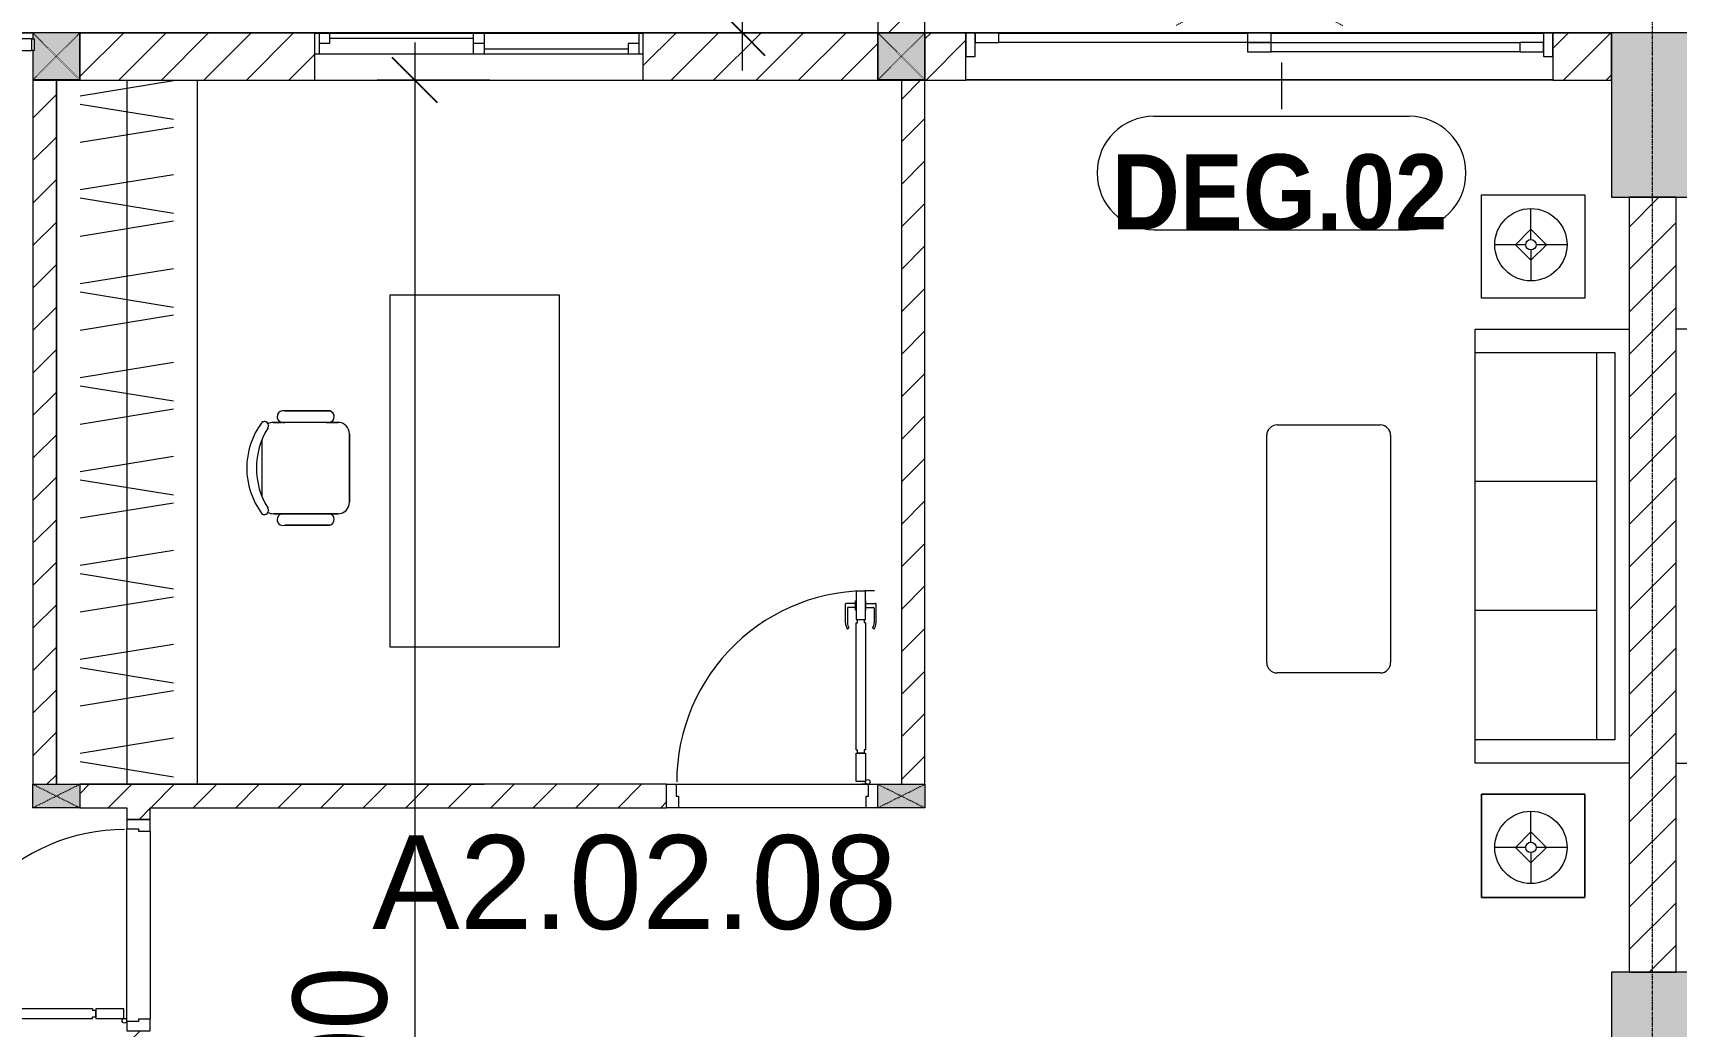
# Model space of a CAD drawing. Header units: millimetres. Extents: x 962 to 239635, y -15958 to 82755.
# Drawn here: x 124003 to 131004, y 40307 to 44537 of the extents above; entities that cross this region are included whole.
import ezdxf

# ---------------------------------------------------------------- set-up
doc = ezdxf.new("R2010")
doc.units = ezdxf.units.MM
doc.linetypes.add('Dash', pattern=[6, 3, -3])
doc.linetypes.add('Grid Line', pattern=[22.225, 12.7, -3.175, 3.175, -3.175])
for name, color, linetype, lineweight in [('0-1', 7, 'Continuous', 5), ('A-ANNO-DIMS', 211, 'Continuous', 9), ('A-ANNO-DIMS-160', 211, 'Continuous', 9), ('A-AREA-IDEN', 2, 'Continuous', 9), ('A-DETL-GENF-1', 9, 'Continuous', 9), ('A-DOOR', 31, 'Continuous', 9), ('A-DOOR-1', 254, 'Continuous', 9), ('A-DOOR-2', 9, 'Continuous', 9), ('A-DOOR-FRAM', 31, 'Continuous', 9), ('A-DOOR-HDLN', 31, 'Dash', 9), ('A-DOOR-IDEN', 31, 'Continuous', 9), ('A-FLOR-1', 250, 'Continuous', 9), ('A-FLOR-2', 9, 'Continuous', 9), ('A-FLOR-HRAL-1', 254, 'Continuous', 9), ('A-FLOR-HRAL-2', 9, 'Continuous', 9), ('A-GLAZ', 151, 'Continuous', 9), ('A-WALL', 113, 'Continuous', 9), ('A-WALL-1', 253, 'Continuous', 18), ('A-WALL-2', 9, 'Continuous', 9), ('A-WALL-3', 113, 'Continuous', 18), ('A-WALL-PATT-1', 10, 'Continuous', 9), ('A-WALL-PATT-2', 111, 'Continuous', 9), ('I-FURN', 30, 'Continuous', 9), ('I-FURN-1', 254, 'Continuous', 9), ('S-COLS', 52, 'Continuous', 9), ('S-COLS-1', 52, 'Continuous', 5), ('S-COLS-2', 7, 'Continuous', 18), ('S-COLS-3', 254, 'Continuous', 9), ('S-COLS-4', 253, 'Continuous', 18), ('S-COLS-5', 52, 'Dash', 9), ('S-COLS-6', 52, 'Continuous', 18), ('S-COLS-HDLN', 52, 'Dash', 9), ('S-COLS-HDLN-1', 9, 'Dash', 9), ('S-GRID-1', 1, 'Grid Line', 9)]:
    doc.layers.add(name, color=color, linetype=linetype, lineweight=lineweight)
doc.styles.add('Arial_11', font='arial_0.ttf', dxfattribs={"height": 400})
doc.styles.add('Arial_B_6', font='arialbd_0.ttf', dxfattribs={"width": 0.9, "height": 320})
doc.styles.add('UTM Avo', font='UTM Avo.ttf', dxfattribs={"width": 0.9, "height": 400})
doc.dimstyles.new('1_Dim_chi_tiet_2_5', dxfattribs={"dimscale": 304.8, "dimtxt": 399.720379, "dimasz": 0.629921, "dimexe": 0.524934, "dimexo": 0.0625, "dimgap": 0.052493, "dimtad": 1, "dimdec": 0, "dimrnd": 5, "dimzin": 0, "dimdsep": 46, "dimtxsty": 'UTM Avo', "dimblk1": 'OBLIQUE', "dimblk2": 'OBLIQUE', "dimsah": 1, "dimcen": 0.09, "dimdle": 0.524934, "dimazin": 0, "dimtfac": 1, "dimtdec": 4, "dimtix": 1, "dimtmove": 0, "dimatfit": 3, "dimfxl": 1.049869, "dimfxlon": 1, "dimtvp": 1, "dimtolj": 1, "dimtzin": 0, "dimarcsym": 2})
doc.dimstyles.new('1_Dim_chi_tiet_2_5_1', dxfattribs={"dimscale": 304.8, "dimtxt": 399.720379, "dimasz": 0.629921, "dimexe": 0.524934, "dimexo": 0.0625, "dimgap": 0.052493, "dimtad": 1, "dimdec": 0, "dimrnd": 5, "dimzin": 0, "dimdsep": 46, "dimtxsty": 'UTM Avo', "dimblk1": 'OBLIQUE', "dimblk2": 'OBLIQUE', "dimsah": 1, "dimcen": 0.09, "dimdle": 0.524934, "dimazin": 0, "dimtfac": 1, "dimtdec": 4, "dimtix": 1, "dimtmove": 0, "dimatfit": 3, "dimfxl": 1.049869, "dimfxlon": 1, "dimtvp": 1, "dimtolj": 1, "dimtzin": 0, "dimarcsym": 2})
pattern_1 = [(45, (0, 0), (-90.50967, 90.50967), [])]
pattern_2 = [(45, (61750.9, 0), (-90.50967, 90.50967), [])]

# ---------------------------------------------------------------- blocks, each defined once
blk = doc.blocks.new('NCV_TKTC_KET CAU_rvt-1-TKCS_MB TẦNG 2')
at = {"layer": 'S-COLS-1'}
for points in [[(69327.6, 43836.9), (69327.6, 44536.9), (68977.6, 44536.9), (68977.6, 43836.9), (69010.9, 43836.9)], [(69327.6, 39236.9), (69327.6, 40536.9), (68977.6, 40536.9), (68977.6, 39236.9)]]:
    blk.add_hatch(color=256, dxfattribs=at).paths.add_polyline_path(points)
at = {"layer": 'A-FLOR-1'}
for p, q in [((65852.6, 44536.9), (62452.6, 44536.9)), ((66227.6, 44536.9), (66052.6, 44536.9)), ((68977.6, 44536.9), (68727.6, 44536.9))]:
    blk.add_line(p, q, dxfattribs=at)
at = {"layer": 'S-COLS-2'}
for p, q in [((69327.6, 44536.9), (68977.6, 44536.9)), ((68977.6, 44536.9), (68977.6, 43836.9)), ((68977.6, 43836.9), (69327.6, 43836.9)), ((69327.6, 40536.9), (68977.6, 40536.9)), ((68977.6, 40536.9), (68977.6, 39236.9))]:
    blk.add_line(p, q, dxfattribs=at)
blk = doc.blocks.new('DOOR_CW_01 CANH MO-PANEL KINH - DIW_01-900x2200-CỬA GỖ VÂN LAMINATE-V12-TKCS_MB TẦNG 2')
at = {"layer": 'A-DETL-GENF-1'}
for p, q in [((-397, -182), (-397, -62)), ((-397, -62), (-357, -62)), ((-357, -62), (-357, -182)), ((-357, -182), (-397, -182)), ((-397, -196), (-391, -196)), ((-397, -738), (-397, -196)), ((-391, -196), (-391, -182)), ((-391, -182), (-363, -182)), ((-363, -182), (-363, -196)), ((-357, -196), (-363, -196)), ((-357, -196), (-357, -738)), ((-442, -737), (-442, -816.5)), ((-434, -799.5), (-434, -737)), ((-433.9, -711.2), (-427.3, -715.8)), ((-397, -738), (-391, -738)), ((-357, -752), (-397, -752)), ((-397, -752), (-397, -872)), ((-391, -752), (-391, -738)), ((-363, -752), (-391, -752)), ((-357, -738), (-363, -738)), ((-363, -738), (-363, -752)), ((-357, -872), (-357, -752)), ((-320.1, -711.2), (-326.7, -715.8)), ((-320, -799.5), (-320, -737)), ((-312, -737), (-312, -816.5)), ((-399, -820.5), (-438, -820.5)), ((-399, -803.5), (-430, -803.5)), ((-399, -792.2), (-399, -831.8)), ((-397, -792.2), (-399, -792.2)), ((-399, -831.8), (-397, -831.8)), ((-397, -792.2), (-397, -831.8)), ((-357, -792.2), (-357, -831.8)), ((-357, -792.2), (-355, -792.2)), ((-355, -831.8), (-357, -831.8)), ((-355, -792.2), (-355, -831.8)), ((-355, -803.5), (-324, -803.5)), ((-355, -820.5), (-316, -820.5)), ((-397, -872), (-357, -872))]:
    blk.add_line(p, q, dxfattribs=at)
blk.add_circle((-407, -60), 10, dxfattribs=at)
for centre, radius, start, end in [((-407, -60), 814, 268, 0), ((-397, -737), 45, 145, 180), ((-397, -737), 37, 145, 180), ((-357, -737), 37, 0, 35), ((-357, -737), 45, 360, 35), ((-438, -816.5), 4, 180, 270), ((-430, -799.5), 4, 180, 270), ((-324, -799.5), 4, 270, 0), ((-316, -816.5), 4, 270, 0)]:
    blk.add_arc(centre, radius, start, end, dxfattribs=at)
at = {"layer": 'A-DOOR-2'}
for p, q in [((-450, 50), (-400, 50)), ((-400, 50), (-400, 0)), ((400, 0), (400, 50)), ((400, 50), (450, 50)), ((450, 50), (450, -50)), ((-410, -50), (-450, -50)), ((-410, 0), (-410, -50)), ((-400, 0), (-410, 0)), ((-407, -50), (-382, -50)), ((410, 0), (400, 0)), ((410, -50), (410, 0)), ((450, -50), (410, -50))]:
    blk.add_line(p, q, dxfattribs=at)
blk = doc.blocks.new('TU DO LV A - TU DO LV A-V14-TKCS_MB TẦNG 2')
at = {"layer": 'I-FURN'}
for p, q in [((0.8, 0), (3000, 0)), ((4.3, -101), (68.9, -499)), ((169, -101), (104.4, -499)), ((202.5, -101), (267.1, -499)), ((404.3, -101), (468.9, -499)), ((569, -101), (504.4, -499)), ((602.5, -101), (667.1, -499)), ((804.3, -101), (868.9, -499)), ((969, -101), (904.4, -499)), ((1002.5, -101), (1067.1, -499)), ((1204.3, -101), (1268.9, -499)), ((1369, -101), (1304.4, -499)), ((1402.5, -101), (1467.1, -499)), ((1604.3, -101), (1668.9, -499)), ((1769, -101), (1704.4, -499)), ((1802.5, -101), (1867.1, -499)), ((2004.3, -101), (2068.9, -499)), ((2169, -101), (2104.4, -499)), ((2202.5, -101), (2267.1, -499)), ((2404.3, -101), (2468.9, -499)), ((2569, -101), (2504.4, -499)), ((2602.5, -101), (2667.1, -499)), ((2804.3, -101), (2868.9, -499)), ((2969, -101), (2904.4, -499)), ((0.8, -300), (3000, -300))]:
    blk.add_line(p, q, dxfattribs=at)
at = {"layer": 'I-FURN-1'}
blk.add_line((0.8, 0), (3000, 0), dxfattribs=at)
blk = doc.blocks.new('BAN LV A - BAN LV A_dwg_ban hoc2-348006-TKCS_MB TẦNG 2')
at = {"layer": 'I-FURN'}
for p, q in [((145.8, 437.4), (-145.8, 437.4)), ((-243, 354.4), (-243, 162)), ((-194.4, 388.8), (-194.4, 113.4)), ((194.4, 113.4), (194.4, 388.8)), ((194.4, 351.4), (194.4, 150.8)), ((243.7, 162), (243.7, 354.4)), ((-120.5, 64.8), (120.5, 64.8))]:
    blk.add_line(p, q, dxfattribs=at)
at = {"layer": 'I-FURN', "flags": 128}
blk.add_lwpolyline([(-737.8, 610.5), (-737.8, 1330.5), (-154.9, 1330.5), (762.2, 1330.5), (762.2, 610.5)], close=True, dxfattribs=at)
at = {"layer": 'I-FURN'}
for centre, radius, start, end in [((-145.8, 388.8), 48.6, 90, 180), ((145.8, 388.8), 48.6, 360, 90), ((-218.7, 347.3), 25.3, 343.7398, 163.7398), ((219.4, 347.3), 25.3, 16.2602, 170.70537), ((-218.7, 154.9), 25.3, 163.7398, 16.2602), ((219.4, 154.9), 25.3, 189.29463, 16.2602), ((-180.2, 75.4), 17.8, 57.97259, 216.69006), ((-145.8, 113.4), 48.6, 180, 207.58444), ((0, 359.3), 318.2, 237.57575, 302.42425), ((180.2, 75.4), 17.8, 323.30994, 122.02741), ((145.8, 113.4), 48.6, 332.41556, 0), ((0, 324), 324, 233.1301, 306.8699)]:
    blk.add_arc(centre, radius, start, end, dxfattribs=at)
blk = doc.blocks.new('BAN LV A - BAN LV A_dwg-348005-TKCS_MB TẦNG 2')
at = {"extrusion": (0, 0, -1), "zscale": -1, "rotation": 180}
blk.add_blockref('BAN LV A - BAN LV A_dwg_ban hoc2-348006-TKCS_MB TẦNG 2', (-729, 1383.7), dxfattribs=at)
blk = doc.blocks.new('BAN LV A - BAN LV A-401069-TKCS_MB TẦNG 2')
at = {"layer": 'I-FURN-1'}
for p, q in [((-8.8, -53.2), (1491.2, -53.2)), ((-8.8, -773.2), (-8.8, -53.2)), ((1491.2, -53.2), (1491.2, -773.2)), ((1491.2, -773.2), (-8.8, -773.2)), ((583.2, -946.3), (874.8, -946.3)), ((486, -1221.7), (486, -1029.3)), ((534.6, -1029.3), (534.6, -994.9)), ((923.4, -994.9), (923.4, -1032.3)), ((972.7, -1029.3), (972.7, -1221.7)), ((534.6, -1270.3), (534.6, -1235.9)), ((923.4, -1232.9), (923.4, -1270.3))]:
    blk.add_line(p, q, dxfattribs=at)
for centre, radius, start, end in [((583.2, -994.9), 48.6, 90, 180), ((874.8, -994.9), 48.6, 0, 90), ((510.3, -1036.4), 25.3, 16.2602, 163.7398), ((948.4, -1036.4), 25.3, 16.2602, 170.70537), ((510.3, -1228.8), 25.3, 163.7398, 343.7398), ((948.4, -1228.8), 25.3, 189.29463, 16.2602), ((548.9, -1308.3), 17.8, 119.40397, 216.69006), ((583.2, -1270.3), 48.6, 180, 207.58444), ((729, -1059.7), 324, 233.1301, 306.8699), ((874.8, -1270.3), 48.6, 332.41556, 0), ((909.2, -1308.3), 17.8, 323.30994, 60.59603)]:
    blk.add_arc(centre, radius, start, end, dxfattribs=at)
at = {"extrusion": (0, 0, -1), "zscale": -1, "rotation": 180}
blk.add_blockref('BAN LV A - BAN LV A_dwg-348005-TKCS_MB TẦNG 2', (0, 0), dxfattribs=at)
blk = doc.blocks.new('LOBBY_SOFA_1 - LOBBY_SOFA_1-V7-TKCS_MB TẦNG 2')
at = {"layer": 'I-FURN'}
for p, q in [((-2128.3, 1548.5), (-1160.3, 1548.5)), ((-2172.3, 1064.5), (-2172.3, 1504.5)), ((-1116.3, 1504.5), (-1116.3, 1064.5)), ((-1160.3, 1020.5), (-2128.3, 1020.5)), ((-2688.2, 633.5), (-3128.2, 633.5)), ((-3128.2, 633.5), (-3128.2, 193.5)), ((-2688.2, 193.5), (-2688.2, 633.5)), ((-2556, 660), (-708, 660)), ((-2556, 4.9), (-2556, 660)), ((-2457, 66), (-2457, 660)), ((-1907, 143), (-1907, 660)), ((-1357, 143), (-1357, 660)), ((-807, 660), (-807, 66)), ((-708, 660), (-708, 4.9)), ((-575.9, 633.5), (-135.9, 633.5)), ((-575.9, 193.5), (-575.9, 633.5)), ((-135.9, 633.5), (-135.9, 193.5)), ((-2915.4, 445), (-2915.4, 577)), ((-348.6, 445), (-348.6, 577)), ((-2937.4, 423), (-3069.4, 423)), ((-2981.4, 423), (-2915.4, 489)), ((-2915.4, 357), (-2981.4, 423)), ((-2915.4, 489), (-2849.4, 423)), ((-2849.4, 423), (-2915.4, 357)), ((-2893.4, 423), (-2761.4, 423)), ((-370.6, 423), (-502.6, 423)), ((-348.6, 489), (-414.6, 423)), ((-414.6, 423), (-348.6, 357)), ((-282.6, 423), (-348.6, 489)), ((-348.6, 357), (-282.6, 423)), ((-326.6, 423), (-194.6, 423)), ((-2915.4, 269), (-2915.4, 401)), ((-348.6, 269), (-348.6, 401)), ((-3128.2, 193.5), (-2688.2, 193.5)), ((-807, 143), (-2457, 143)), ((-135.9, 193.5), (-575.9, 193.5)), ((-807, 66), (-2457, 66))]:
    blk.add_line(p, q, dxfattribs=at)
for centre, radius in [((-2915.4, 423), 154), ((-348.6, 423), 154), ((-2915.4, 423), 22), ((-348.6, 423), 22)]:
    blk.add_circle(centre, radius, dxfattribs=at)
for centre, start, end in [((-2128.3, 1504.5), 90, 180), ((-1160.3, 1504.5), 0, 90), ((-2128.3, 1064.5), 180, 270), ((-1160.3, 1064.5), 270, 0)]:
    blk.add_arc(centre, 44, start, end, dxfattribs=at)
at = {"layer": 'I-FURN-1'}
for p, q in [((-2128.3, 1548.5), (-1160.3, 1548.5)), ((-2172.3, 1064.5), (-2172.3, 1504.5)), ((-1116.3, 1504.5), (-1116.3, 1064.5)), ((-1160.3, 1020.5), (-2128.3, 1020.5)), ((-3128.2, 633.5), (-2688.2, 633.5)), ((-3128.2, 193.5), (-3128.2, 633.5)), ((-2688.2, 633.5), (-2688.2, 193.5)), ((-2556, 660), (-708, 660)), ((-2556, 4.9), (-2556, 660)), ((-708, 660), (-708, 4.9)), ((-575.9, 633.5), (-135.9, 633.5)), ((-575.9, 193.5), (-575.9, 633.5)), ((-135.9, 633.5), (-135.9, 193.5)), ((-2688.2, 193.5), (-3128.2, 193.5)), ((-135.9, 193.5), (-575.9, 193.5))]:
    blk.add_line(p, q, dxfattribs=at)
for centre, start, end in [((-2128.3, 1504.5), 90, 180), ((-1160.3, 1504.5), 0, 90), ((-2128.3, 1064.5), 180, 270), ((-1160.3, 1064.5), 270, 0)]:
    blk.add_arc(centre, 44, start, end, dxfattribs=at)
blk = doc.blocks.new('Railing - 50 x 10mm-901205-TKCS_MB TẦNG 2')
at = {"layer": 'A-FLOR-HRAL-2'}
for p, q in [((25, 5), (-25, 5)), ((-25, 5), (-25, -5)), ((25, -5), (25, 5)), ((-25, -5), (25, -5))]:
    blk.add_line(p, q, dxfattribs=at)
blk = doc.blocks.new('Railing - Railing-883269-TKCS_MB TẦNG 2')
at = {"layer": 'A-FLOR-HRAL-2'}
for p, q in [((39339.1, 35251.3), (38224.1, 35251.3)), ((38224.1, 35201.3), (39339.1, 35201.3))]:
    blk.add_line(p, q, dxfattribs=at)
at = {"extrusion": (0, 0, -1), "zscale": -1, "rotation": 270}
for p in [(-38219.1, 35226.3), (-39344.1, 35226.3)]:
    blk.add_blockref('Railing - 50 x 10mm-901205-TKCS_MB TẦNG 2', p, dxfattribs=at)
blk = doc.blocks.new('G1_SOF - BO TRU - 100x200-746114-TKCS_MB TẦNG 2')
at = {"layer": 'S-COLS'}
blk.add_hatch(color=256, dxfattribs=at).paths.add_polyline_path([(50, -100), (50, 100), (-50, 100), (-50, -100)])
at = {"layer": 'S-COLS-4'}
for p, q in [((-50, 100), (50, 100)), ((-50, -100), (-50, 100)), ((50, 100), (50, -100)), ((50, -100), (-50, -100))]:
    blk.add_line(p, q, dxfattribs=at)
at = {"layer": 'S-COLS-HDLN-1'}
for p, q in [((50, -100), (-50, 100)), ((-50, -100), (50, 100))]:
    blk.add_line(p, q, dxfattribs=at)
blk = doc.blocks.new('DOOR_CW_01 CANH MO-PANEL KINH - DIG_01-900x2200-CỬA NHÔM KÍNH-901226-TKCS_MB TẦNG 2')
at = {"layer": 'A-DETL-GENF-1'}
for p, q in [((-397, 872), (-357, 872)), ((-397, 752), (-397, 872)), ((-357, 872), (-357, 752)), ((-442, 737), (-442, 816.5)), ((-399, 820.5), (-438, 820.5)), ((-434, 799.5), (-434, 737)), ((-399, 803.5), (-430, 803.5)), ((-399, 831.8), (-397, 831.8)), ((-399, 792.2), (-399, 831.8)), ((-397, 792.2), (-399, 792.2)), ((-397, 792.2), (-397, 831.8)), ((-357, 792.2), (-357, 831.8)), ((-355, 831.8), (-357, 831.8)), ((-357, 792.2), (-355, 792.2)), ((-355, 792.2), (-355, 831.8)), ((-355, 820.5), (-316, 820.5)), ((-355, 803.5), (-324, 803.5)), ((-320, 799.5), (-320, 737)), ((-312, 737), (-312, 816.5)), ((-433.9, 711.2), (-427.3, 715.8)), ((-357, 752), (-397, 752)), ((-397, 738), (-391, 738)), ((-397, 738), (-397, 196)), ((-363, 752), (-391, 752)), ((-391, 752), (-391, 738)), ((-363, 738), (-363, 752)), ((-357, 738), (-363, 738)), ((-357, 196), (-357, 738)), ((-320.1, 711.2), (-326.7, 715.8)), ((-397, 196), (-391, 196)), ((-357, 182), (-397, 182)), ((-397, 182), (-397, 62)), ((-391, 196), (-391, 182)), ((-391, 182), (-363, 182)), ((-357, 196), (-363, 196)), ((-363, 182), (-363, 196)), ((-357, 62), (-357, 182)), ((-397, 62), (-357, 62))]:
    blk.add_line(p, q, dxfattribs=at)
blk.add_circle((-407, 60), 10, dxfattribs=at)
for centre, radius, start, end in [((-407, 60), 814, 360, 92), ((-438, 816.5), 4, 90, 180), ((-430, 799.5), 4, 90, 180), ((-324, 799.5), 4, 360, 90), ((-316, 816.5), 4, 0, 90), ((-397, 737), 45, 180, 215), ((-397, 737), 37, 180, 215), ((-357, 737), 37, 325, 0), ((-357, 737), 45, 325, 0)]:
    blk.add_arc(centre, radius, start, end, dxfattribs=at)
at = {"layer": 'A-DOOR-2'}
for p, q in [((-410, 50), (-450, 50)), ((-450, 50), (-450, -50)), ((-410, 0), (-410, 50)), ((-400, 0), (-410, 0)), ((-407, 50), (-382, 50)), ((-400, -50), (-400, 0)), ((410, 0), (400, 0)), ((400, 0), (400, -50)), ((450, 50), (410, 50)), ((410, 50), (410, 0)), ((450, -50), (450, 50)), ((-450, -50), (-400, -50)), ((400, -50), (450, -50))]:
    blk.add_line(p, q, dxfattribs=at)
blk = doc.blocks.new('LOBBY_SOFA_1 - LOBBY_SOFA_1-V11-TKCS_MB TẦNG 2')
at = {"layer": 'I-FURN'}
for p, q in [((-2556, -4.9), (-2556, -660)), ((-2457, -66), (-2457, -660)), ((-807, -66), (-2457, -66)), ((-807, -660), (-807, -66)), ((-708, -660), (-708, -4.9)), ((-3128.2, -193.5), (-2688.2, -193.5)), ((-3128.2, -633.5), (-3128.2, -193.5)), ((-2688.2, -193.5), (-2688.2, -633.5)), ((-807, -143), (-2457, -143)), ((-1907, -143), (-1907, -660)), ((-1357, -143), (-1357, -660)), ((-575.9, -193.5), (-575.9, -633.5)), ((-135.9, -193.5), (-575.9, -193.5)), ((-135.9, -633.5), (-135.9, -193.5)), ((-2915.4, -269), (-2915.4, -401)), ((-348.6, -269), (-348.6, -401)), ((-2915.4, -357), (-2981.4, -423)), ((-2849.4, -423), (-2915.4, -357)), ((-414.6, -423), (-348.6, -357)), ((-348.6, -357), (-282.6, -423)), ((-2937.4, -423), (-3069.4, -423)), ((-2981.4, -423), (-2915.4, -489)), ((-2915.4, -489), (-2849.4, -423)), ((-2915.4, -445), (-2915.4, -577)), ((-2893.4, -423), (-2761.4, -423)), ((-370.6, -423), (-502.6, -423)), ((-348.6, -489), (-414.6, -423)), ((-282.6, -423), (-348.6, -489)), ((-348.6, -445), (-348.6, -577)), ((-326.6, -423), (-194.6, -423)), ((-2688.2, -633.5), (-3128.2, -633.5)), ((-2556, -660), (-708, -660)), ((-575.9, -633.5), (-135.9, -633.5)), ((-1160.3, -1020.5), (-2128.3, -1020.5)), ((-2172.3, -1064.5), (-2172.3, -1504.5)), ((-1116.3, -1504.5), (-1116.3, -1064.5)), ((-2128.3, -1548.5), (-1160.3, -1548.5))]:
    blk.add_line(p, q, dxfattribs=at)
for centre, radius in [((-2915.4, -423), 154), ((-348.6, -423), 154), ((-2915.4, -423), 22), ((-348.6, -423), 22)]:
    blk.add_circle(centre, radius, dxfattribs=at)
for centre, start, end in [((-2128.3, -1064.5), 90, 180), ((-1160.3, -1064.5), 0, 90), ((-2128.3, -1504.5), 180, 270), ((-1160.3, -1504.5), 270, 0)]:
    blk.add_arc(centre, 44, start, end, dxfattribs=at)
at = {"layer": 'I-FURN-1'}
for p, q in [((-2556, -4.9), (-2556, -660)), ((-708, -660), (-708, -4.9)), ((-2688.2, -193.5), (-3128.2, -193.5)), ((-3128.2, -193.5), (-3128.2, -633.5)), ((-2688.2, -633.5), (-2688.2, -193.5)), ((-135.9, -193.5), (-575.9, -193.5)), ((-575.9, -193.5), (-575.9, -633.5)), ((-135.9, -633.5), (-135.9, -193.5)), ((-3128.2, -633.5), (-2688.2, -633.5)), ((-2556, -660), (-708, -660)), ((-575.9, -633.5), (-135.9, -633.5)), ((-1160.3, -1020.5), (-2128.3, -1020.5)), ((-2172.3, -1064.5), (-2172.3, -1504.5)), ((-1116.3, -1504.5), (-1116.3, -1064.5)), ((-2128.3, -1548.5), (-1160.3, -1548.5))]:
    blk.add_line(p, q, dxfattribs=at)
for centre, start, end in [((-2128.3, -1064.5), 90, 180), ((-1160.3, -1064.5), 0, 90), ((-2128.3, -1504.5), 180, 270), ((-1160.3, -1504.5), 270, 0)]:
    blk.add_arc(centre, 44, start, end, dxfattribs=at)
blk = doc.blocks.new('NCV_TKTC_TANG 2_rvt-1-TKCS_MB TẦNG 2')
at = {"layer": 'A-WALL-PATT-1'}
h = blk.add_hatch(dxfattribs=at)
h.set_pattern_fill('FP_1', color=256, style=0, pattern_type=2)
h.set_pattern_definition(pattern_1)
h.paths.add_polyline_path([(62252.6, 41336.9), (62352.6, 41336.9), (62352.6, 44336.9), (62252.6, 44336.9), (62252.6, 42664.4)])
h = blk.add_hatch(dxfattribs=at)
h.set_pattern_fill('FP_1', color=256, style=0, pattern_type=2)
h.set_pattern_definition(pattern_1)
h.paths.add_polyline_path([(66052.6, 41336.9), (66052.6, 44336.9), (65952.6, 44336.9), (65952.6, 41336.9)])
h = blk.add_hatch(dxfattribs=at)
h.set_pattern_fill('FP_1', color=256, style=0, pattern_type=2)
h.set_pattern_definition(pattern_1)
h.paths.add_polyline_path([(62452.6, 41236.9), (64952.6, 41236.9), (64952.6, 41336.9), (62452.6, 41336.9), (62452.6, 41303.6)])
h = blk.add_hatch(dxfattribs=at)
h.set_pattern_fill('FP_1', color=256, style=0, pattern_type=2)
h.set_pattern_definition(pattern_1)
h.paths.add_polyline_path([(62752.6, 40236.9), (62752.6, 40286.9), (62652.6, 40286.9), (62652.6, 40236.9)])
h.paths.add_polyline_path([(62752.6, 41186.9), (62752.6, 41236.9), (62652.6, 41236.9), (62652.6, 41186.9)])
at = {"layer": 'A-FLOR-2'}
for p, q in [((66052.6, 44536.9), (66227.6, 44536.9)), ((68727.6, 44536.9), (66227.6, 44536.9)), ((68727.6, 44536.9), (68977.6, 44536.9)), ((62352.6, 44336.1), (62352.6, 41336.9)), ((68727.6, 44336.9), (66227.6, 44336.9)), ((66227.6, 44336.9), (68727.6, 44336.9)), ((62352.6, 41336.9), (62452.6, 41336.9)), ((62452.6, 41336.9), (62952.6, 41336.9)), ((62952.6, 41336.9), (64174.7, 41336.9)), ((64992.6, 41336.9), (65812.6, 41336.9)), ((65802.6, 41236.9), (65002.6, 41236.9)), ((62752.6, 41136.9), (62752.6, 40336.9))]:
    blk.add_line(p, q, dxfattribs=at)
at = {"layer": 'A-WALL-1'}
for p, q in [((62252.6, 44336.9), (62252.6, 41336.9)), ((62352.6, 44336.9), (62252.6, 44336.9)), ((62352.6, 41336.9), (62352.6, 44336.9)), ((66052.6, 44336.9), (65952.6, 44336.9)), ((65952.6, 44336.9), (65952.6, 41336.9)), ((66052.6, 41336.9), (66052.6, 44336.9)), ((64952.6, 41336.9), (62452.6, 41336.9)), ((64952.6, 41236.9), (64952.6, 41336.9)), ((62452.6, 41236.9), (62652.6, 41236.9)), ((62652.6, 41236.9), (62652.6, 41186.9)), ((62752.6, 41236.9), (64952.6, 41236.9)), ((62752.6, 41186.9), (62752.6, 41236.9)), ((62652.6, 41186.9), (62752.6, 41186.9))]:
    blk.add_line(p, q, dxfattribs=at)
at = {"layer": 'A-WALL-2'}
for p, q in [((61127.6, 44536.9), (62252.6, 44536.9)), ((64992.6, 41336.9), (65812.6, 41336.9)), ((65802.6, 41236.9), (65002.6, 41236.9)), ((62652.6, 40326.9), (62652.6, 41146.9)), ((62752.6, 41136.9), (62752.6, 40336.9))]:
    blk.add_line(p, q, dxfattribs=at)
at = {"layer": 'A-DOOR-1'}
for name, p, rotation in [('DOOR_CW_01 CANH MO-PANEL KINH - DIW_01-900x2200-CỬA GỖ VÂN LAMINATE-V12-TKCS_MB TẦNG 2', (65402.6, 41286.9), 180), ('DOOR_CW_01 CANH MO-PANEL KINH - DIG_01-900x2200-CỬA NHÔM KÍNH-901226-TKCS_MB TẦNG 2', (62702.6, 40736.9), 90.0000000000011)]:
    blk.add_blockref(name, p, dxfattribs=dict(at, rotation=rotation))
at = {"layer": 'A-FLOR-HRAL-1'}
blk.add_blockref('Railing - Railing-883269-TKCS_MB TẦNG 2', (22908.5, 9260.7), dxfattribs=at)
at = {"layer": 'I-FURN-1'}
for name, p, rotation in [('TU DO LV A - TU DO LV A-V14-TKCS_MB TẦNG 2', (62952.6, 44336.9), 270.0000000000002), ('LOBBY_SOFA_1 - LOBBY_SOFA_1-V7-TKCS_MB TẦNG 2', (69057.5, 43983.4), 89.99999999999972), ('LOBBY_SOFA_1 - LOBBY_SOFA_1-V11-TKCS_MB TẦNG 2', (69247.7, 43983.4), 90.00000000000031), ('BAN LV A - BAN LV A-401069-TKCS_MB TẦNG 2', (64547.4, 43412.7), 270.0000000000005)]:
    blk.add_blockref(name, p, dxfattribs=dict(at, rotation=rotation))
at = {"layer": 'S-COLS-3', "rotation": 270.0000000000007}
for p in [(62352.6, 41286.9), (65952.6, 41286.9)]:
    blk.add_blockref('G1_SOF - BO TRU - 100x200-746114-TKCS_MB TẦNG 2', p, dxfattribs=at)
blk = doc.blocks.new('1_FAMILY RVT - W01-WxH 1400x1400xmm-389822-TKCS_MB TẦNG 2')
at = {"layer": 'A-GLAZ'}
for p, q in [((248.4, 172.39), (299.2, 197.79)), ((248.4, 172.39), (299.2, 146.99)), ((248.4, 172.39), (451.6, 172.39)), ((-700, 96.19), (-700, -103.81)), ((700, 96.19), (-700, 96.19)), ((-700, 96.19), (-636.5, 96.19)), ((-680.95, 96.19), (-680.95, 7.29)), ((-636.5, 96.19), (-22.225, 96.19)), ((-636.5, 96.19), (-636.5, 51.74)), ((-636.5, 73.965), (-22.225, 73.965)), ((-22.225, 7.29), (-22.225, 96.19)), ((-22.225, 96.19), (22.225, 96.19)), ((22.225, 96.19), (680.95, 96.19)), ((22.225, 96.19), (22.225, 7.29)), ((680.95, 96.19), (700, 96.19)), ((680.95, 96.19), (680.95, 7.29)), ((700, -103.81), (700, 96.19)), ((-700, 7.29), (-680.95, 7.29)), ((-636.5, 51.74), (-680.95, 51.74)), ((-680.95, 7.29), (-22.225, 7.29)), ((22.225, 51.74), (-22.225, 51.74)), ((-22.225, 7.29), (22.225, 7.29)), ((22.225, 29.515), (636.5, 29.515)), ((22.225, 7.29), (636.5, 7.29)), ((636.5, 51.74), (636.5, 7.29)), ((680.95, 51.74), (636.5, 51.74)), ((636.5, 7.29), (700, 7.29)), ((-700, -103.81), (700, -103.81))]:
    blk.add_line(p, q, dxfattribs=at)
blk = doc.blocks.new('DEG_02-DEG_03 - DEG_02-2500x2400mm-CỬA ĐI 02 CÁNH TRƯỢT-625766-TKCS_MB TẦNG 2')
at = {"layer": 'A-DOOR'}
for p, q in [((-1110, 100), (-1210, 100)), ((-1210, 100), (-1210, 60)), ((-1110, 60), (-1110, 100)), ((-1110, 100), (-50, 100)), ((50, 100), (-50, 100)), ((-50, 100), (-50, 60)), ((50, 60), (50, 100)), ((-1210, 60), (-1110, 60)), ((-50, 60), (-1110, 60)), ((50, 60), (-50, 60)), ((-50, 60), (-50, 20)), ((-50, 60), (50, 60)), ((-50, 20), (50, 20)), ((50, 20), (50, 60)), ((50, 60), (1110, 60)), ((1110, 20), (50, 20)), ((1210, 60), (1110, 60)), ((1110, 60), (1110, 20)), ((1110, 20), (1210, 20)), ((1210, 20), (1210, 60))]:
    blk.add_line(p, q, dxfattribs=at)
at = {"layer": 'A-DOOR-FRAM'}
for p, q in [((-1210, 100), (-1250, 100)), ((-1250, 100), (-1250, 0)), ((-1210, 0), (-1210, 100)), ((1250, 100), (1210, 100)), ((1210, 100), (1210, 0)), ((1250, 0), (1250, 100)), ((-1250, 0), (-1210, 0)), ((1210, 0), (1250, 0))]:
    blk.add_line(p, q, dxfattribs=at)
at = {"layer": 'A-DOOR-HDLN'}
for p, q in [((-500.4, 151.1), (-320.4, 151.1)), ((-320.4, 151.1), (-355, 171.1)), ((-320.4, 151.1), (-355, 131.1)), ((320.4, 151.1), (355, 171.1)), ((320.4, 151.1), (355, 131.1)), ((500.4, 151.1), (320.4, 151.1))]:
    blk.add_line(p, q, dxfattribs=at)
blk = doc.blocks.new('G1_SOF - BO TRU - 200x200-3052400-TKCS_MB TẦNG 2')
at = {"layer": 'S-COLS-HDLN'}
for p, q in [((-100, 100), (100, -100)), ((100, 100), (-100, -100))]:
    blk.add_line(p, q, dxfattribs=at)
blk = doc.blocks.new('DIMBLOCK24-TKCS_MB TẦNG 2')
at = {"layer": 'A-ANNO-DIMS-160'}
for p, q in [((127026.1, 44376.9), (127026.1, 45897.4)), ((127346.1, 45737.4), (126866.1, 45737.4)), ((127026.1, 45737.4), (127346.1, 45737.4)), ((126706.1, 44536.9), (127186.1, 44536.9)), ((127026.1, 44536.9), (126706.1, 44536.9))]:
    blk.add_line(p, q, dxfattribs=at)
at = {"layer": 'A-ANNO-DIMS-160', "lineweight": 25}
for p, q in [((127026.1, 45737.4), (126930.1, 45833.4)), ((127026.1, 45737.4), (127122.1, 45641.4)), ((127026.1, 44536.9), (126930.1, 44632.9)), ((127026.1, 44536.9), (127122.1, 44440.9))]:
    blk.add_line(p, q, dxfattribs=at)
at = {"layer": 'A-ANNO-DIMS-160', "color": 0, "insert": (126506.4, 44589.4), "char_height": 400, "width": 1314.636, "attachment_point": 1, "rotation": 90, "line_spacing_factor": 1.110334, "style": 'UTM Avo'}
blk.add_mtext('1200', dxfattribs=at)
blk = doc.blocks.new('_Oblique')
at = {"color": 0, "linetype": 'ByBlock', "lineweight": -2}
blk.add_line((-0.5, -0.5), (0.5, 0.5), dxfattribs=at)
blk = doc.blocks.new('STN_Door Tag - STN_Door Tag-1788670-TKCS_MB TẦNG 2')
at = {"layer": 'A-DOOR-IDEN'}
for p, q in [((-3.37, 1.495), (3.431, 1.495)), ((-3.37, -1.524), (3.431, -1.524))]:
    blk.add_line(p, q, dxfattribs=at)
for centre, start, end in [((-3.37, -0.015), 90, 270), ((3.431, -0.015), 270, 90)]:
    blk.add_arc(centre, 1.509, start, end, dxfattribs=at)
blk = doc.blocks.new('DIMBLOCK318-TKCS_MB TẦNG 2')
at = {"layer": 'A-ANNO-DIMS-160'}
for p, q in [((125630.1, 44496.1), (125630.1, 35577.4)), ((125950.1, 44336.1), (125470.1, 44336.1)), ((125630.1, 44336.1), (125950.1, 44336.1)), ((125950.1, 35737.4), (125470.1, 35737.4)), ((125630.1, 35737.4), (125950.1, 35737.4))]:
    blk.add_line(p, q, dxfattribs=at)
at = {"layer": 'A-ANNO-DIMS-160', "lineweight": 25}
for p, q in [((125630.1, 44336.1), (125534.1, 44432.1)), ((125630.1, 44336.1), (125726.1, 44240.1)), ((125630.1, 35737.4), (125534.1, 35833.4)), ((125630.1, 35737.4), (125726.1, 35641.4))]:
    blk.add_line(p, q, dxfattribs=at)
at = {"layer": 'A-ANNO-DIMS-160', "color": 0, "insert": (125110.5, 39489), "char_height": 400, "width": 1314.636, "attachment_point": 1, "rotation": 90, "line_spacing_factor": 1.110334, "style": 'UTM Avo'}
blk.add_mtext('8600', dxfattribs=at)

msp = doc.modelspace()

# ---------------------------------------------------------------- hatches: boundary and pattern name
at = {"layer": 'A-WALL-PATT-2'}
h = msp.add_hatch(dxfattribs=at)
h.set_pattern_fill('FP_1', color=256, style=0, pattern_type=2)
h.set_pattern_definition(pattern_2)
h.paths.add_polyline_path([(127603.5, 44536.9), (127803.5, 44536.9), (127803.5, 45536.9), (127603.5, 45536.9), (127603.5, 44780.7)])
h.paths.add_polyline_path([(127803.5, 45736.9), (127803.5, 45737.4), (127603.5, 45736.9)])
h = msp.add_hatch(dxfattribs=at)
h.set_pattern_fill('FP_1', color=256, style=0, pattern_type=2)
h.set_pattern_definition(pattern_2)
h.paths.add_polyline_path([(126603.5, 44336.1), (127603.5, 44336.9), (127603.5, 44536.1), (126603.5, 44536.1)])
h.paths.add_polyline_path([(124003.5, 44336.1), (125203.5, 44336.1), (125203.5, 44536.1), (124203.5, 44536.1), (124203.5, 44336.9), (124003.5, 44336.9)])
h = msp.add_hatch(dxfattribs=at)
h.set_pattern_fill('FP_1', color=256, style=0, pattern_type=2)
h.set_pattern_definition(pattern_2)
h.paths.add_polyline_path([(130728.5, 44336.1), (130728.5, 44536.1), (130478.5, 44536.1), (130478.5, 44336.1)])
h.paths.add_polyline_path([(127803.5, 44336.1), (127978.5, 44336.1), (127978.5, 44536.1), (127803.5, 44536.1), (127803.5, 44336.9)])
h = msp.add_hatch(dxfattribs=at)
h.set_pattern_fill('FP_1', color=256, style=0, pattern_type=2)
h.set_pattern_definition(pattern_2)
h.paths.add_polyline_path([(130803.5, 40536.9), (131003.5, 40536.9), (131003.5, 43837), (130803.5, 43837), (130803.5, 40548)])
at = {"layer": 'S-COLS-1'}
for points in [[(124003.5, 44336.9), (124203.5, 44336.9), (124203.5, 44536.9), (124003.5, 44536.9), (124003.5, 44512), (124008.5, 44512), (124008.5, 44462), (124003.5, 44462)], [(127603.5, 44336.9), (127803.5, 44336.9), (127803.5, 44536.9), (127603.5, 44536.1)]]:
    msp.add_hatch(color=256, dxfattribs=at).paths.add_polyline_path(points)

# ---------------------------------------------------------------- linework, layer by layer
at = {"layer": 'A-DOOR-IDEN'}
msp.add_line((129322.6, 44410.8), (129322.9, 44211.7), dxfattribs=at)
at = {"layer": 'A-WALL'}
for p, q in [((124203.5, 44536.1), (124203.5, 44336.9)), ((127603.5, 44536.9), (127803.5, 44536.9)), ((127603.5, 44336.9), (127603.5, 44536.1)), ((127803.5, 44536.1), (127803.5, 44336.9)), ((129278.5, 44536.1), (130438.5, 44536.1)), ((124203.5, 44336.9), (124003.5, 44336.9)), ((127803.5, 44336.9), (127603.5, 44336.9)), ((130478.5, 44336.1), (127978.5, 44336.1))]:
    msp.add_line(p, q, dxfattribs=at)
at = {"layer": 'A-WALL-3'}
for p, q in [((127603.5, 45536.9), (127603.5, 44536.9)), ((127803.5, 44536.9), (127803.5, 45536.9)), ((125203.5, 44536.1), (124203.5, 44536.1)), ((127603.5, 44536.1), (126603.5, 44536.1)), ((127978.5, 44536.1), (127803.5, 44536.1)), ((127978.5, 44336.1), (127978.5, 44536.1)), ((130728.5, 44536.1), (130478.5, 44536.1)), ((130478.5, 44536.1), (130478.5, 44336.1)), ((130728.5, 44336.1), (130728.5, 44536.1)), ((124003.5, 44336.9), (124003.5, 44336.1)), ((124003.5, 44336.1), (125203.5, 44336.1)), ((126603.5, 44336.1), (127978.5, 44336.1)), ((130478.5, 44336.1), (130728.5, 44336.1)), ((130803.5, 43837), (130803.5, 40536.9)), ((131003.5, 43837), (130803.5, 43837)), ((131003.5, 40536.9), (131003.5, 43837)), ((130803.5, 40536.9), (131003.5, 40536.9))]:
    msp.add_line(p, q, dxfattribs=at)
at = {"layer": 'S-COLS'}
for p, q in [((124203.5, 44336.9), (124203.5, 44536.1)), ((127803.5, 44536.9), (127603.5, 44536.9)), ((127603.5, 44536.1), (127603.5, 44336.9)), ((127803.5, 44336.9), (127803.5, 44536.1)), ((124003.5, 44336.9), (124203.5, 44336.9)), ((127603.5, 44336.9), (127803.5, 44336.9))]:
    msp.add_line(p, q, dxfattribs=at)
at = {"layer": 'S-COLS-6'}
for p, q in [((124203.5, 44536.9), (124003.5, 44536.9)), ((124003.5, 44536.9), (124003.5, 44512)), ((124203.5, 44536.1), (124203.5, 44536.9)), ((127603.5, 44536.9), (127603.5, 44536.1)), ((127803.5, 44536.1), (127803.5, 44536.9)), ((124003.5, 44462), (124003.5, 44336.9))]:
    msp.add_line(p, q, dxfattribs=at)
at = {"layer": 'S-GRID-1'}
for p, q in [((130903.5, 19351.6), (130903.5, 76542.3)), ((189415.6, 44536.9), (96253.4, 44536.9))]:
    msp.add_line(p, q, dxfattribs=at)

# ---------------------------------------------------------------- block references
at = {"layer": '0-1'}
for name in ['NCV_TKTC_KET CAU_rvt-1-TKCS_MB TẦNG 2', 'NCV_TKTC_TANG 2_rvt-1-TKCS_MB TẦNG 2']:
    msp.add_blockref(name, (61750.9, 0), dxfattribs=at)
at = {"layer": 'A-DOOR'}
msp.add_blockref('DEG_02-DEG_03 - DEG_02-2500x2400mm-CỬA ĐI 02 CÁNH TRƯỢT-625766-TKCS_MB TẦNG 2', (129228.5, 44436.1), dxfattribs=at)
at = {"layer": 'A-DOOR-IDEN', "xscale": 159.9999999999999, "yscale": 159.9999999999999, "zscale": 159.9999999999999}
msp.add_blockref('STN_Door Tag - STN_Door Tag-1788670-TKCS_MB TẦNG 2', (129318, 43942.7), dxfattribs=at)
at = {"layer": 'A-GLAZ'}
msp.add_blockref('1_FAMILY RVT - W01-WxH 1400x1400xmm-389822-TKCS_MB TẦNG 2', (125903.5, 44439.9), dxfattribs=at)
at = {"layer": 'S-COLS-5'}
for p in [(124103.5, 44436.9), (127703.5, 44436.9)]:
    msp.add_blockref('G1_SOF - BO TRU - 200x200-3052400-TKCS_MB TẦNG 2', p, dxfattribs=at)

# ---------------------------------------------------------------- texts
at = {"layer": 'A-AREA-IDEN', "insert": (126567.3, 40714.5), "char_height": 400, "width": 2233.6, "attachment_point": 8, "line_spacing_factor": 0.936439, "style": 'Arial_11'}
msp.add_mtext('\\pt8,16,24,32,40,48,56,64,72,80,88,96,104,112,120,128,136,144,152,160,168,176,184,192,200,208,216,224,232,240,248,256;A2.02.08', dxfattribs=at)
at = {"layer": 'A-DOOR-IDEN', "insert": (129314.8, 43857.4), "char_height": 320, "width": 1467.36, "attachment_point": 5, "line_spacing_factor": 0.936439, "style": 'Arial_B_6'}
msp.add_mtext('\\pt7.2,14.4,21.6,28.8,36,43.2,50.4,57.6,64.8,72,79.2,86.4,93.6,100.8,108,115.2,122.4,129.6,136.8,144,151.2,158.4,165.6,172.8,180,187.2,194.4,201.6,208.8,216,223.2,230.4;DEG.02', dxfattribs=at)

# ---------------------------------------------------------------- dimensions: what is measured, and where the dimension line sits
at = {"layer": 'A-ANNO-DIMS'}
for base, p1, p2, dimstyle, override, picture, middle in [((127026.0692, 45737.3629), (126706.0692, 44536.936), (127346.0692, 45737.3629), '1_Dim_chi_tiet_2_5', {"dimpost": '<>', "dimfxl": 1360.376623}, 'DIMBLOCK24-TKCS_MB TẦNG 2', (126803.0771, 45137.1494)), ((125630.1, 35737.4), (125950.1, 44336.1), (125950.1, 35737.4), '1_Dim_chi_tiet_2_5_1', {"dimpost": '<>', "dimfxl": 8598.760351}, 'DIMBLOCK318-TKCS_MB TẦNG 2', (125407.1, 40036.7))]:
    dim = msp.add_linear_dim(base=base, p1=p1, p2=p2, angle=90, dimstyle=dimstyle, override=override, dxfattribs=at)
    dim.commit()
    dim.dimension.update_dxf_attribs({"geometry": picture, "text_midpoint": middle})

doc.saveas('drawing.dxf')
